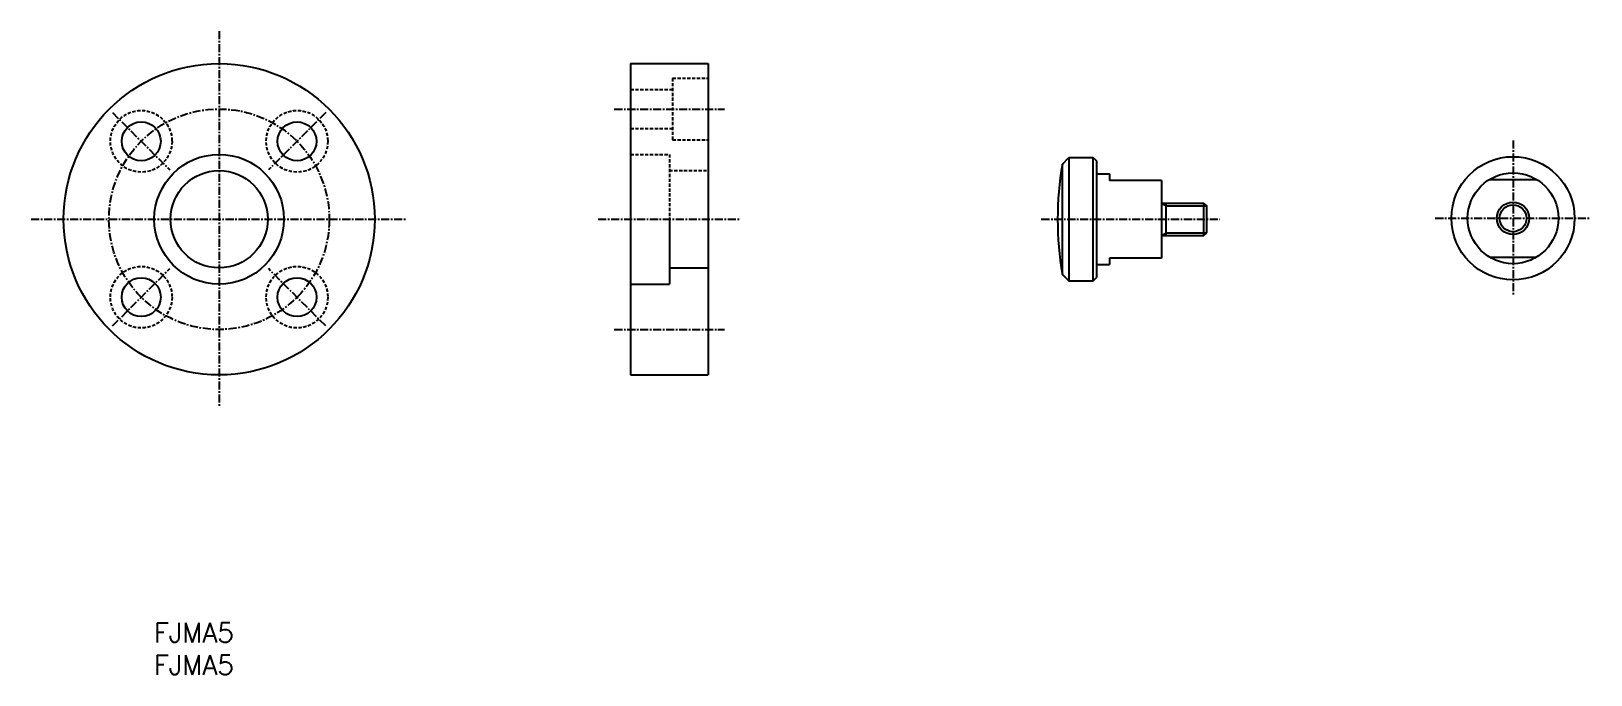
# Model space of a CAD drawing. Extents: x 26 to 266, y 37 to 137.
import ezdxf
from ezdxf.enums import TextEntityAlignment as Align

# ---------------------------------------------------------------- set-up
doc = ezdxf.new("R2010")
doc.units = 0
doc.linetypes.add('CENTER', pattern=[2, 1.25, -0.25, 0.25, -0.25])
doc.linetypes.add('DASHED', pattern=[0.75, 0.5, -0.25])
doc.layers.get('0').update_dxf_attribs({"linetype": 'CONTINUOUS'})
doc.layers.add('CENTER', color=1, linetype='CENTER')
doc.styles.get("Standard").update_dxf_attribs({"font": 'txt.shx', "bigfont": 'extfont.shx'})

msp = doc.modelspace()

# ---------------------------------------------------------------- linework, layer by layer
at = {"color": 7, "linetype": 'CONTINUOUS'}
for p, q in [((118.32, 131.54), (130.32, 131.54)), ((118.32, 131.54), (118.32, 83.54)), ((130.32, 131.54), (130.32, 83.54)), ((184.96, 116.04), (185.96, 117.04)), ((184.96, 99.04), (184.96, 116.04)), ((185.96, 117.04), (189.73, 117.04)), ((185.96, 117.04), (185.96, 98.04)), ((189.73, 117.04), (190.23, 116.54)), ((189.73, 98.04), (189.73, 117.04)), ((190.23, 116.54), (190.23, 98.54)), ((190.43, 114.54), (192.23, 114.54)), ((192.23, 114.54), (192.23, 113.54)), ((200.23, 113.54), (192.23, 113.54)), ((200.23, 113.54), (200.23, 101.54)), ((250.89, 113.69), (258.1, 113.69)), ((200.23, 110.04), (206.8, 110.04)), ((200.98, 105.04), (200.98, 110.04)), ((206.8, 105.04), (206.8, 110.04)), ((206.8, 110.04), (207.23, 109.6)), ((207.23, 105.47), (207.23, 109.6)), ((124.32, 107.54), (124.32, 97.54)), ((200.23, 105.04), (206.8, 105.04)), ((206.8, 105.04), (207.23, 105.47)), ((192.23, 101.54), (192.23, 100.54)), ((200.23, 101.54), (192.23, 101.54)), ((250.89, 101.69), (258.1, 101.69)), ((124.32, 100.04), (130.32, 100.04)), ((184.96, 99.04), (185.96, 98.04)), ((190.43, 100.54), (192.23, 100.54)), ((118.32, 97.54), (124.32, 97.54)), ((185.96, 98.04), (189.73, 98.04)), ((189.73, 98.04), (190.23, 98.54)), ((118.32, 83.54), (130.32, 83.54))]:
    msp.add_line(p, q, dxfattribs=at)
at = {"color": 3, "linetype": 'DASHED'}
for p, q in [((124.82, 129.29), (130.32, 129.29)), ((124.82, 129.29), (124.82, 119.79)), ((118.32, 127.54), (124.82, 127.54)), ((118.32, 121.54), (124.82, 121.54)), ((124.82, 119.79), (130.32, 119.79)), ((118.32, 117.54), (124.32, 117.54)), ((124.32, 117.54), (124.32, 107.54)), ((124.32, 115.04), (130.32, 115.04))]:
    msp.add_line(p, q, dxfattribs=at)
at = {"color": 3, "linetype": 'CONTINUOUS'}
for p, q in [((200.23, 110.04), (200.98, 109.6)), ((200.98, 109.6), (207.23, 109.6)), ((200.23, 105.04), (200.98, 105.47)), ((200.98, 105.47), (207.23, 105.47))]:
    msp.add_line(p, q, dxfattribs=at)
msp.add_line((118.32, 107.54), (118.32, 107.54))
at = {"color": 7, "linetype": 'CONTINUOUS'}
for centre, radius in [((54.85, 107.54), 24), ((42.83, 119.56), 3), ((66.87, 119.56), 3), ((54.85, 107.54), 10), ((254.49, 107.69), 9.5), ((54.85, 107.54), 7.5), ((254.49, 107.69), 7), ((254.49, 107.69), 2.5), ((42.83, 95.52), 3), ((66.87, 95.52), 3)]:
    msp.add_circle(centre, radius, dxfattribs=at)
at = {"color": 3, "linetype": 'DASHED'}
for centre in [(42.83, 119.56), (66.87, 119.56), (42.83, 95.52), (66.87, 95.52)]:
    msp.add_circle(centre, 4.75, dxfattribs=at)
at = {"color": 3, "linetype": 'CONTINUOUS'}
msp.add_circle((254.49, 107.69), 2.07, dxfattribs=at)
at = {"color": 7, "linetype": 'CONTINUOUS'}
for centre, radius, start, end in [((234.23, 107.54), 50, 170.2122, 189.7878), ((190.43, 114.74), 0.2, 180, 270), ((190.43, 100.34), 0.2, 90.0002, 180)]:
    msp.add_arc(centre, radius, start, end, dxfattribs=at)
at = {"layer": 'CENTER', "color": 1, "linetype": 'CENTER'}
for p, q in [((54.85, 136.54), (54.85, 78.54)), ((38.41, 123.98), (47.25, 115.14)), ((71.29, 123.98), (62.45, 115.14)), ((115.82, 124.54), (132.82, 124.54)), ((254.49, 119.69), (254.49, 95.69)), ((25.85, 107.54), (83.85, 107.54)), ((113.32, 107.54), (135.32, 107.54)), ((181.71, 107.54), (209.23, 107.54)), ((242.49, 107.69), (266.49, 107.69)), ((38.41, 91.1), (47.25, 99.93)), ((71.29, 91.1), (62.45, 99.93)), ((115.82, 90.54), (132.82, 90.54))]:
    msp.add_line(p, q, dxfattribs=at)
msp.add_circle((54.85, 107.54), 17, dxfattribs=at)

# ---------------------------------------------------------------- texts
at = {"color": 7, "linetype": 'CONTINUOUS'}
for p in [(44.78, 43.8), (44.78, 38.8)]:
    msp.add_text('FJMA5', height=3, dxfattribs=at).set_placement(p, align=Align.MIDDLE_LEFT)

doc.saveas('drawing.dxf')
